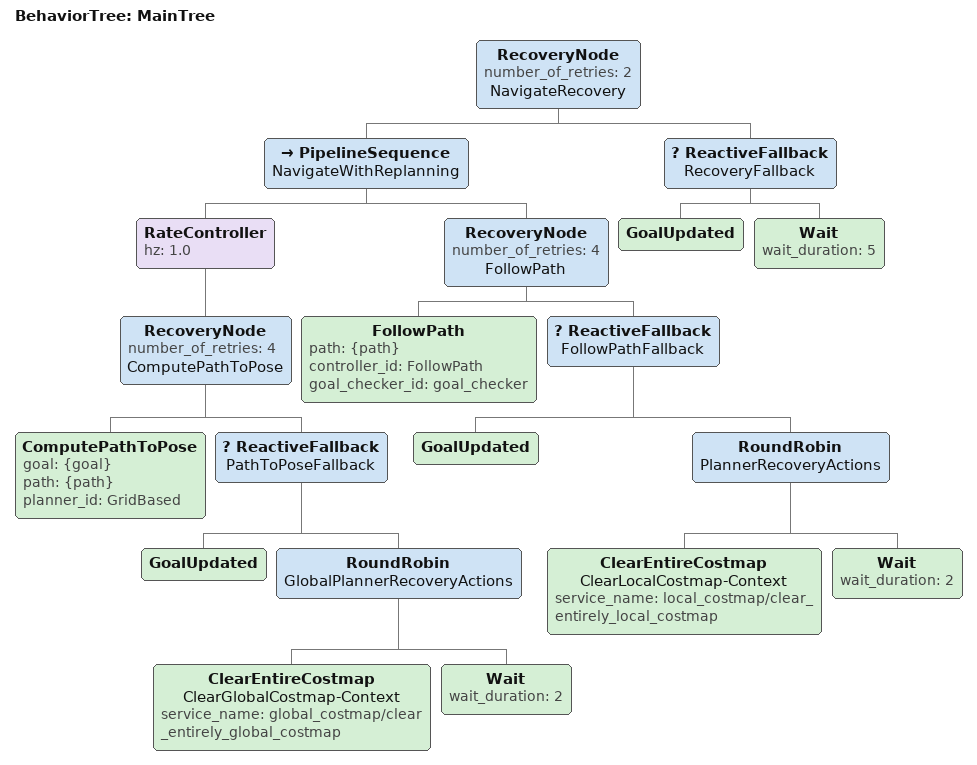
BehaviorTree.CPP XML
<root main_tree_to_execute="MainTree">
  <BehaviorTree ID="MainTree">
    <RecoveryNode number_of_retries="2" name="NavigateRecovery">
      <PipelineSequence name="NavigateWithReplanning">
        <RateController hz="1.0">
          <RecoveryNode number_of_retries="4" name="ComputePathToPose">
            <ComputePathToPose goal="{goal}" path="{path}" planner_id="GridBased"/>
            <ReactiveFallback name="PathToPoseFallback">
              <GoalUpdated/>
              <RoundRobin name="GlobalPlannerRecoveryActions">
                <ClearEntireCostmap name="ClearGlobalCostmap-Context" service_name="global_costmap/clear_entirely_global_costmap"/>
                <Wait wait_duration="2"/>
              </RoundRobin>
            </ReactiveFallback>
          </RecoveryNode>
        </RateController>
        <RecoveryNode number_of_retries="4" name="FollowPath">
          <FollowPath path="{path}" controller_id="FollowPath" goal_checker_id="goal_checker"/>
          <ReactiveFallback name="FollowPathFallback">
            <GoalUpdated/>
            <RoundRobin name="PlannerRecoveryActions">
              <ClearEntireCostmap name="ClearLocalCostmap-Context" service_name="local_costmap/clear_entirely_local_costmap"/>
              <Wait wait_duration="2"/>
            </RoundRobin>
          </ReactiveFallback>
        </RecoveryNode>
      </PipelineSequence>
      <ReactiveFallback name="RecoveryFallback">
        <GoalUpdated/>
        <Wait wait_duration="5"/>
      </ReactiveFallback>
    </RecoveryNode>
  </BehaviorTree>
</root>
